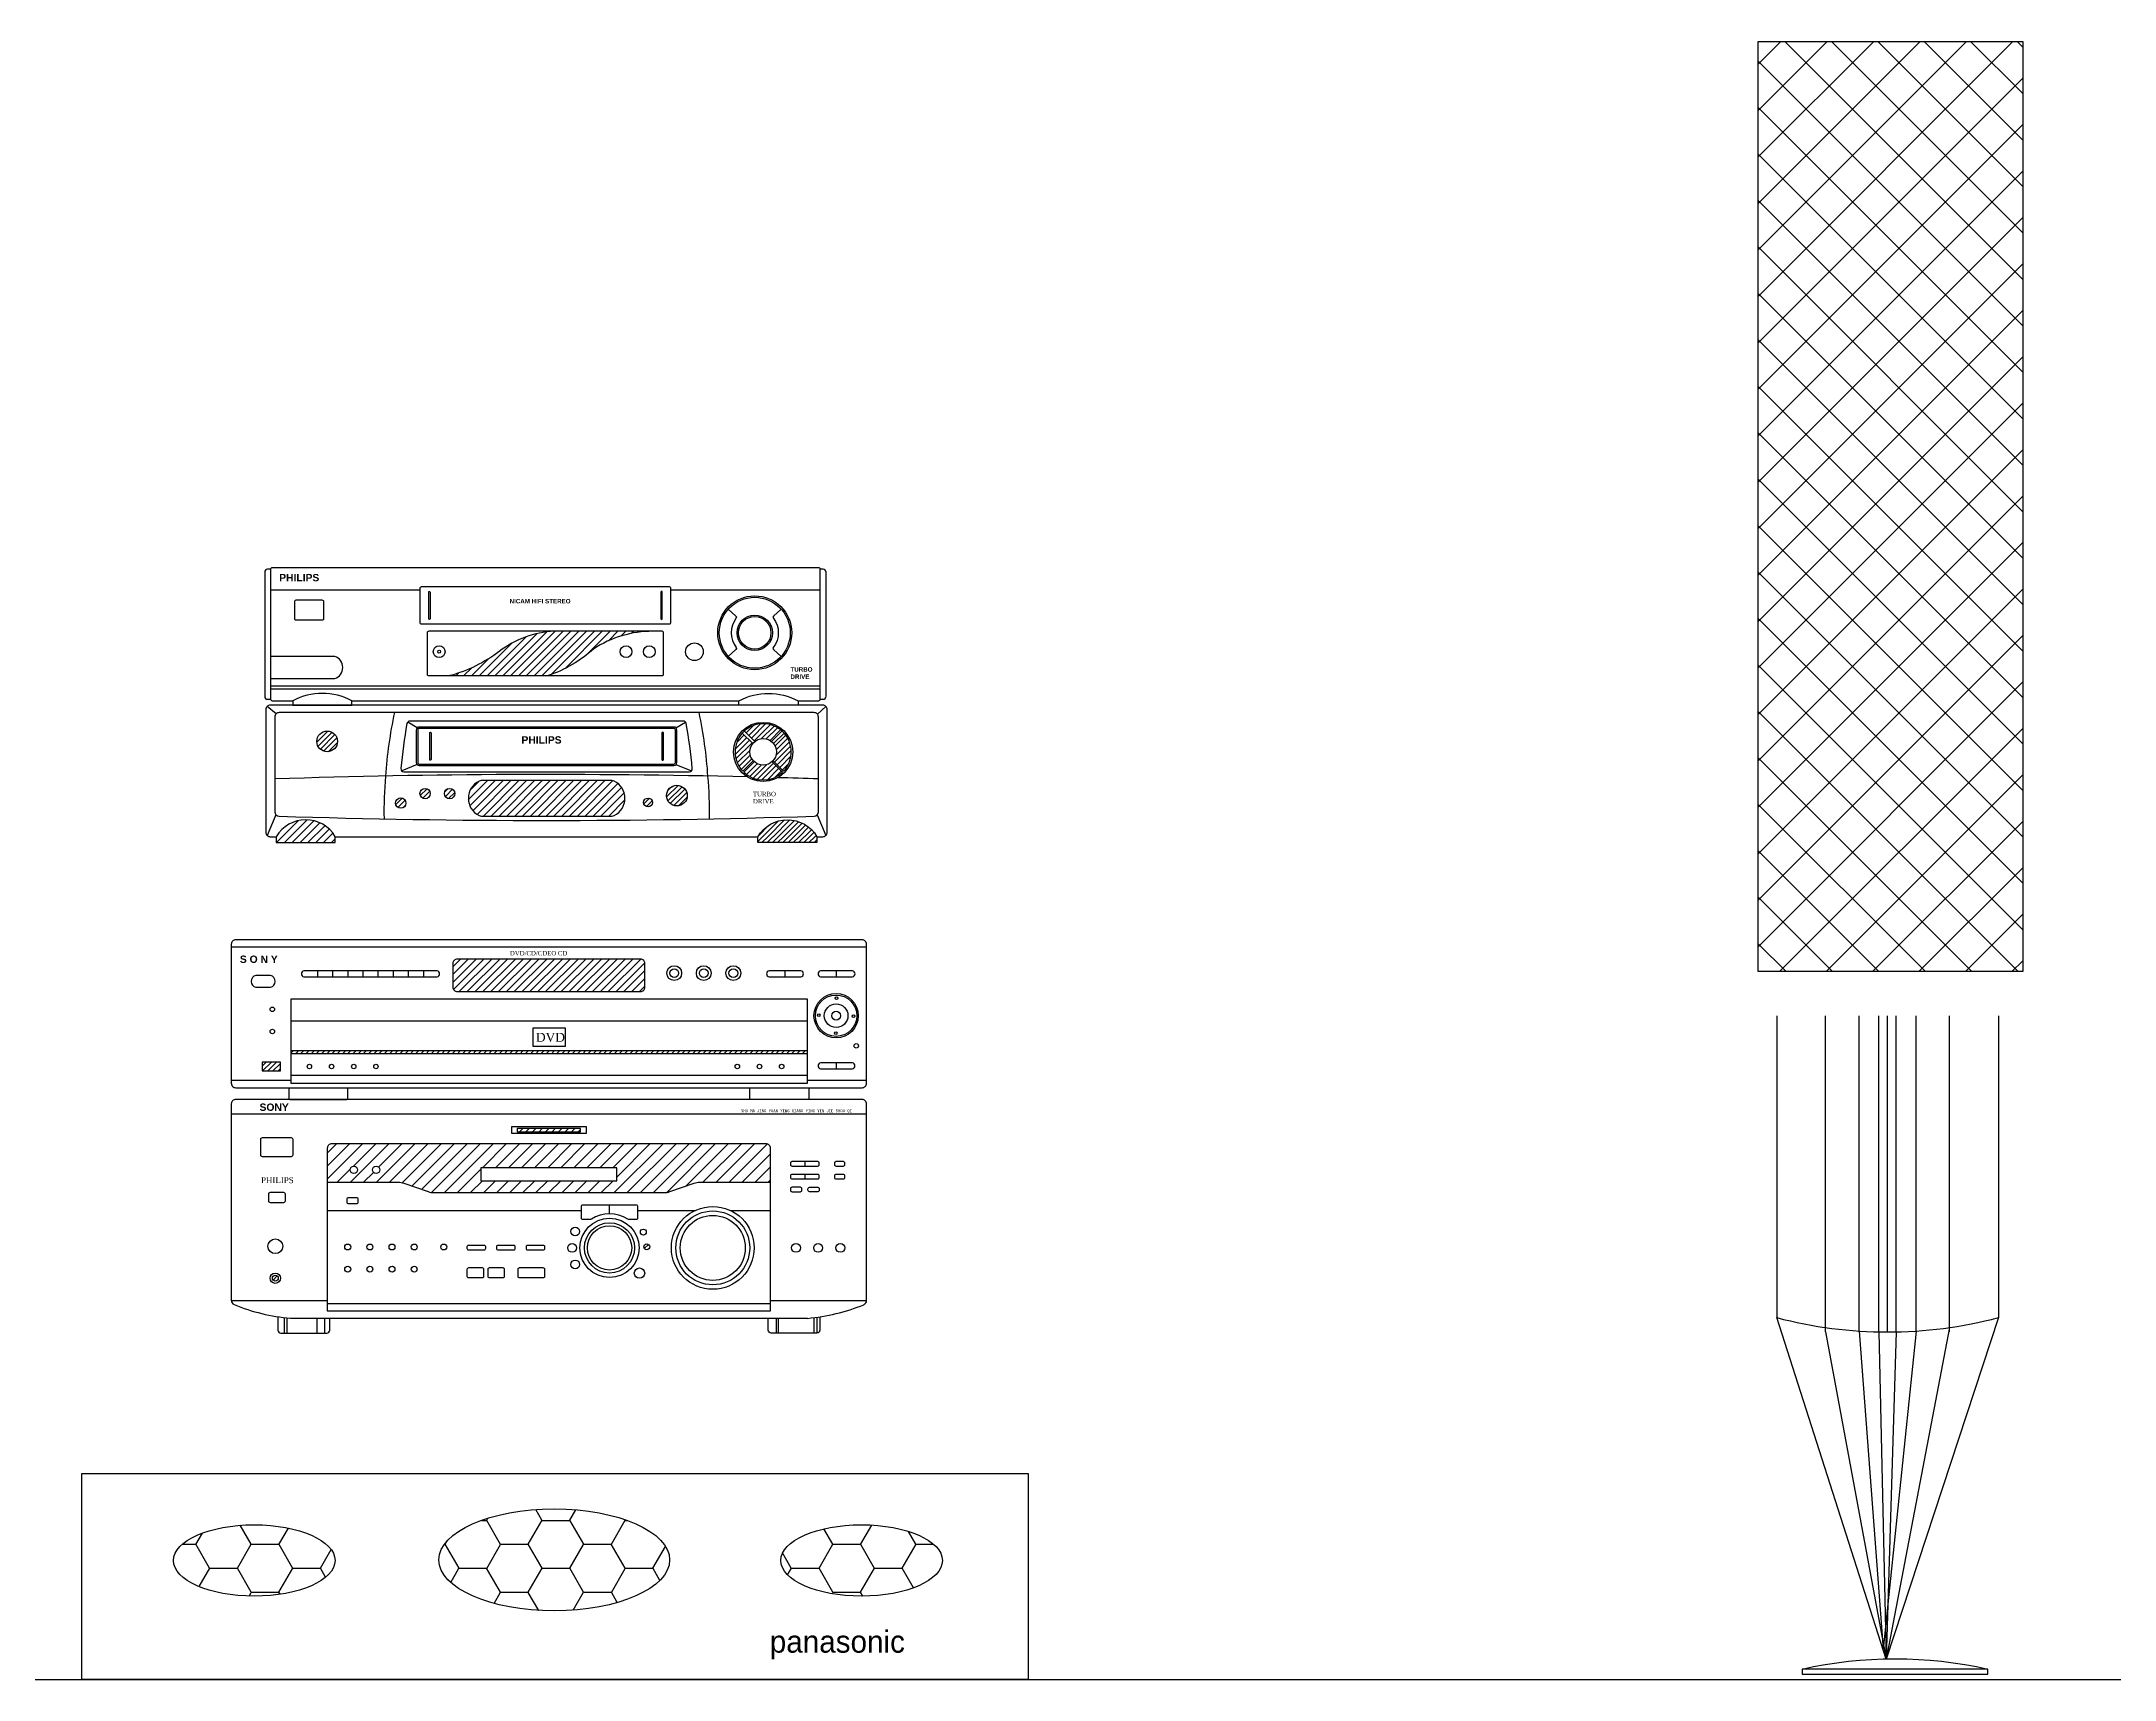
# Model space of a CAD drawing. Header units: inches. Extents: x 11.8 to 54.3, y 10.8 to 35.6.
# Drawn here: x 28.396 to 29.799, y 21.498 to 22.607 of the extents above; entities that cross this region are included whole.
import ezdxf

# ---------------------------------------------------------------- set-up
doc = ezdxf.new("R2010")
doc.units = ezdxf.units.IN
doc.header["$MEASUREMENT"] = 0
for name, color, linetype in [('02', 2, 'Continuous'), ('1', 1, 'Continuous'), ('8', 8, 'Continuous')]:
    doc.layers.add(name, color=color, linetype=linetype)
doc.styles.add('HT2', font='swisseb.ttf')
doc.styles.get("Standard").update_dxf_attribs({"font": 'arial.ttf'})
doc.styles.add('STYLE2', font='')
doc.styles.add('STYLE5', font='dutchi.ttf')
doc.styles.get('STYLE2').set_extended_font_data('SimHei')
pattern_1 = [(45, (-24.963189, 25.1894555), (-0.00176776695, 0.00176776695), [])]
pattern_2 = [(45, (-27.3031876, 24.629362), (-0.00220970869, 0.00220970869), [])]
pattern_3 = [(45, (20.8490345, 17.2512503), (-0.00176776695, 0.00176776695), [])]
pattern_4 = [(45, (-24.1214518, 25.0465572), (-0.00176776695, 0.00176776695), [])]
pattern_5 = [(45, (-24.1214518, 25.0465572), (-0.00265165043, 0.00265165043), [])]

msp = doc.modelspace()

# ---------------------------------------------------------------- hatches: boundary and pattern name
at = {"layer": '8'}
h = msp.add_hatch(dxfattribs=at)
h.set_pattern_fill('ANSI37', color=256, scale=0.007, angle=90, style=0)
h.set_pattern_definition([(45, (45.006855, 27.762747), (0.015715448, -0.015715448), []), (315, (45.006855, 27.762747), (-0.015715448, -0.015715448), [])])
h.paths.add_polyline_path([(29.7367, 21.9773), (29.5576, 21.9773), (29.5576, 22.6067), (29.7367, 22.6067)])
h = msp.add_hatch(dxfattribs=at)
h.set_pattern_fill('ANSI31,_O', color=256, scale=0.03)
h.set_pattern_definition([(45, (-24.1222173, 25.4562484), (-0.00265165043, 0.00265165043), [])])
h.paths.add_polyline_path([(28.7693, 22.1956, -0.146364), (28.8086, 22.2076), (28.7427, 22.2076, 0.1544), (28.7055, 22.194, -0.095406), (28.6722, 22.1776), (28.7386, 22.1776, 0.099337)])
h = msp.add_hatch(dxfattribs=at)
h.set_pattern_fill('ANSI31,_O', color=256, scale=0.02)
h.set_pattern_definition(pattern_3)
h.paths.add_polyline_path([(28.8714, 22.1401), (28.8785, 22.133, -0.350397), (28.8898, 22.133), (28.8968, 22.1401, 0.383694)])
h.paths.add_polyline_path([(28.8983, 22.1387), (28.8912, 22.1316, -0.170128), (28.8931, 22.126, -0.184505), (28.8908, 22.12), (28.8979, 22.1129, 0.391267)])
h.paths.add_polyline_path([(28.8781, 22.1192), (28.8711, 22.1122, 0.398879), (28.8972, 22.1122), (28.8901, 22.1192, -0.382015)])
h.paths.add_polyline_path([(28.8703, 22.1129), (28.8774, 22.12, -0.184505), (28.8751, 22.126, -0.170128), (28.8771, 22.1316), (28.87, 22.1387, 0.391267)])
h = msp.add_hatch(dxfattribs=at)
h.set_pattern_fill('ANSI31,_O', color=256, scale=0.02)
h.set_pattern_definition(pattern_4)
edge = h.paths.add_edge_path()
edge.add_arc((28.589, 22.1331), 0.007, 0, 360)
h = msp.add_hatch(dxfattribs=at)
h.set_pattern_fill('ANSI31,_O', color=256, scale=0.02)
h.set_pattern_definition(pattern_4)
edge = h.paths.add_edge_path()
edge.add_arc((28.6553, 22.0978), 0.0035, 0, 360)
h = msp.add_hatch(dxfattribs=at)
h.set_pattern_fill('ANSI31,_O', color=256, scale=0.02)
h.set_pattern_definition(pattern_4)
edge = h.paths.add_edge_path()
edge.add_arc((28.6719, 22.0978), 0.0035, 0, 360)
h = msp.add_hatch(dxfattribs=at)
h.set_pattern_fill('ANSI31,_O', color=256, scale=0.03)
h.set_pattern_definition(pattern_5)
edge = h.paths.add_edge_path()
edge.add_arc((28.6974, 22.0946), 0.0129, 115.9506, 244.0494)
edge.add_arc((28.6933, 22.0856), 0.003, 239.8673, 270)
edge.add_line((28.6933, 22.0826), (28.7817, 22.0826))
edge.add_arc((28.7817, 22.0856), 0.003, 270, 300.1327)
edge.add_arc((28.7776, 22.0946), 0.0129, 295.9506, 424.0494)
edge.add_arc((28.7817, 22.1036), 0.003, 59.8673, 90)
edge.add_line((28.7817, 22.1066), (28.6933, 22.1066))
edge.add_arc((28.6933, 22.1036), 0.003, 90, 120.1327)
h = msp.add_hatch(dxfattribs=at)
h.set_pattern_fill('ANSI31,_O', color=256, scale=0.02)
h.set_pattern_definition(pattern_3)
edge = h.paths.add_edge_path()
edge.add_arc((28.8257, 22.0964), 0.007, 0, 360)
h = msp.add_hatch(dxfattribs=at)
h.set_pattern_fill('ANSI31,_O', color=256, scale=0.02)
h.set_pattern_definition(pattern_4)
edge = h.paths.add_edge_path()
edge.add_arc((28.6388, 22.0914), 0.0035, 0, 360)
h = msp.add_hatch(dxfattribs=at)
h.set_pattern_fill('ANSI31,_O', color=256, scale=0.02)
h.set_pattern_definition(pattern_3)
edge = h.paths.add_edge_path()
edge.add_arc((28.8062, 22.0918), 0.003, 0, 360)
h = msp.add_hatch(dxfattribs=at)
h.set_pattern_fill('ANSI31,_O', color=256, scale=0.03)
h.set_pattern_definition(pattern_5)
edge = h.paths.add_edge_path()
edge.add_line((28.5545, 22.0646), (28.5945, 22.0646))
edge.add_line((28.5945, 22.0646), (28.5945, 22.0686))
edge.add_arc((28.5745, 22.0568), 0.0232, 30.3669, 149.6331)
edge.add_line((28.5545, 22.0686), (28.5545, 22.0646))
h = msp.add_hatch(dxfattribs=at)
h.set_pattern_fill('ANSI31,_O', color=256, scale=0.02)
h.set_pattern_definition(pattern_3)
edge = h.paths.add_edge_path()
edge.add_line((28.9205, 22.0646), (28.8805, 22.0646))
edge.add_line((28.8805, 22.0646), (28.8805, 22.0686))
edge.add_arc((28.9005, 22.0568), 0.0232, 30.3669, 149.6331, ccw=False)
edge.add_line((28.9205, 22.0686), (28.9205, 22.0646))
h = msp.add_hatch(dxfattribs=at)
h.set_pattern_fill('ANSI31,_O', color=256, scale=0.03)
h.set_pattern_definition([(45, (-24.963189, 25.1894555), (-0.00265165043, 0.00265165043), [])])
edge = h.paths.add_edge_path()
edge.add_line((28.6741, 21.9828), (28.6741, 21.9668))
edge.add_arc((28.6771, 21.9668), 0.003, 180, 270)
edge.add_line((28.6771, 21.9638), (28.8011, 21.9638))
edge.add_arc((28.8011, 21.9668), 0.003, 270, 360)
edge.add_line((28.8041, 21.9668), (28.8041, 21.9828))
edge.add_arc((28.8011, 21.9828), 0.003, 0, 90)
edge.add_line((28.8011, 21.9858), (28.6771, 21.9858))
edge.add_arc((28.6771, 21.9828), 0.003, 90, 180)
h = msp.add_hatch(dxfattribs=at)
h.set_pattern_fill('ANSI31,_O', color=256, scale=0.02)
h.set_pattern_definition(pattern_1)
h.paths.add_polyline_path([(28.5644, 21.9238), (28.5644, 21.9218), (28.9141, 21.9218), (28.9141, 21.9238)])
h = msp.add_hatch(dxfattribs=at)
h.set_pattern_fill('ANSI31,_O', color=256, scale=0.02)
h.set_pattern_definition(pattern_1)
h.paths.add_polyline_path([(28.545, 21.9101), (28.5574, 21.9101), (28.5574, 21.9161), (28.545, 21.9161)])
h = msp.add_hatch(dxfattribs=at)
h.set_pattern_fill('ANSI31,_O', color=256, scale=0.025)
h.set_pattern_definition(pattern_2)
h.paths.add_polyline_path([(28.7177, 21.869), (28.7605, 21.869), (28.7605, 21.8712), (28.7177, 21.8712)])
h = msp.add_hatch(dxfattribs=at)
h.set_pattern_fill('ANSI31,_O', color=256, scale=0.05)
h.set_pattern_definition([(45, (-34.937306, 20.2353496), (-0.0044194174, 0.0044194174), [])])
h.paths.add_polyline_path([(28.8172, 21.8278, 0.095415), (28.8209, 21.8285), (28.8373, 21.8341, -0.095415), (28.841, 21.8348), (28.8891, 21.8348), (28.8891, 21.8578, 0.414214), (28.8861, 21.8608), (28.5921, 21.8608, 0.414214), (28.5891, 21.8578), (28.5891, 21.8348), (28.6372, 21.8348, -0.095415), (28.6409, 21.8341), (28.6573, 21.8285, 0.095415), (28.661, 21.8278)])
h.paths.add_polyline_path([(28.785, 21.8358), (28.6931, 21.8358), (28.6931, 21.8446), (28.785, 21.8446)], flags=16)
h.paths.add_polyline_path([(28.6196, 21.8432, -1), (28.6246, 21.8432, -1)], flags=16)
h.paths.add_polyline_path([(28.6046, 21.8432, -1), (28.6096, 21.8432, -1)], flags=16)
h = msp.add_hatch(dxfattribs=at)
h.set_pattern_fill('ANSI31,_O', color=256, scale=0.025)
h.set_pattern_definition(pattern_2)
h.paths.add_polyline_path([(28.8073, 21.7911, 1), (28.8033, 21.7911, 1)])
h = msp.add_hatch(dxfattribs=at)
h.set_pattern_fill('ANSI31,_O', color=256, scale=0.025)
h.set_pattern_definition(pattern_2)
h.paths.add_polyline_path([(28.5519, 21.7699, 1), (28.5559, 21.7699, 1)])
h = msp.add_hatch(dxfattribs=at)
h.set_pattern_fill('HONEY', color=256, scale=0.15, style=0)
h.set_pattern_definition([(0, (-150.67493, -16.504476), (0.028125, 0.0162379763), [0.01875, -0.0375]), (120, (-150.67493, -16.504476), (-0.028125, 0.0162379764), [0.01875, -0.0375]), (60, (-150.67493, -16.504476), (6e-11, 0.0324759526), [-0.0375, 0.01875])])
edge = h.paths.add_edge_path()
edge.add_ellipse((28.7427, 21.5793), major_axis=(-0.0781, 0), ratio=0.441901, start_angle=0, end_angle=360)
edge = h.paths.add_edge_path()
edge.add_ellipse((28.5396, 21.5789), major_axis=(-0.0547, 0), ratio=0.441901, start_angle=0, end_angle=360)
edge = h.paths.add_edge_path()
edge.add_ellipse((28.9507, 21.5789), major_axis=(-0.0547, 0), ratio=0.441901, start_angle=0, end_angle=360)

# ---------------------------------------------------------------- linework, layer by layer
at = {"layer": '02'}
for p, q in [((28.5507, 22.2356), (28.6517, 22.2356)), ((28.8217, 22.2356), (28.9227, 22.2356)), ((28.5507, 22.1706), (28.9227, 22.1706)), ((28.5544, 22.1517), (28.5484, 22.1567)), ((28.5507, 22.1686), (28.9227, 22.1686)), ((28.9266, 22.1567), (28.9208, 22.1515)), ((28.6499, 22.1422), (28.6435, 22.1462)), ((28.8251, 22.1422), (28.8315, 22.1462)), ((28.87, 22.1387), (28.8771, 22.1316)), ((28.8714, 22.1401), (28.8785, 22.133)), ((28.8968, 22.1401), (28.8898, 22.133)), ((28.8983, 22.1387), (28.8912, 22.1316)), ((28.6499, 22.1174), (28.6395, 22.1132)), ((28.8251, 22.1174), (28.8356, 22.1132)), ((28.8774, 22.12), (28.8703, 22.1129)), ((28.8781, 22.1192), (28.8711, 22.1122)), ((28.8901, 22.1192), (28.8972, 22.1122)), ((28.8908, 22.12), (28.8979, 22.1129)), ((28.5543, 22.0834), (28.5484, 22.0694)), ((28.9207, 22.0834), (28.9266, 22.0694)), ((28.9541, 21.9938), (28.5241, 21.9938)), ((28.5827, 21.9738), (28.5827, 21.9779)), ((28.5929, 21.9738), (28.5929, 21.9779)), ((28.6032, 21.9738), (28.6032, 21.9779)), ((28.6134, 21.9738), (28.6134, 21.9779)), ((28.6236, 21.9738), (28.6236, 21.9779)), ((28.6339, 21.9738), (28.6339, 21.9779)), ((28.6441, 21.9738), (28.6441, 21.9779)), ((28.6544, 21.9738), (28.6544, 21.9779)), ((28.8989, 21.9738), (28.8989, 21.9779)), ((28.9337, 21.9738), (28.9337, 21.9779)), ((29.5702, 21.9473), (29.5702, 21.7432)), ((29.6032, 21.7335), (29.6032, 21.9473)), ((29.6259, 21.7335), (29.6259, 21.9473)), ((29.6393, 21.7335), (29.6393, 21.9473)), ((29.6452, 21.7335), (29.6452, 21.9473)), ((29.6511, 21.7335), (29.6511, 21.9473)), ((29.6645, 21.7335), (29.6645, 21.9473)), ((29.6872, 21.7335), (29.6872, 21.9473)), ((29.7202, 21.9473), (29.7202, 21.7432)), ((28.9141, 21.9438), (28.5644, 21.9438)), ((28.9141, 21.9238), (28.5644, 21.9238)), ((28.9141, 21.9218), (28.5644, 21.9218)), ((28.9141, 21.9071), (28.5644, 21.9071)), ((28.9337, 21.9116), (28.9337, 21.9156)), ((28.5241, 21.9038), (28.5644, 21.9038)), ((28.5644, 21.9018), (28.9141, 21.9018)), ((28.9141, 21.9038), (28.9541, 21.9038)), ((28.9541, 21.8808), (28.5241, 21.8808)), ((28.9123, 21.8488), (28.9123, 21.8458)), ((28.9123, 21.8401), (28.9123, 21.8371)), ((28.5891, 21.8158), (28.7611, 21.8158)), ((28.7801, 21.8134), (28.7801, 21.8195)), ((28.7991, 21.8158), (28.8382, 21.8158)), ((28.8618, 21.8158), (28.8891, 21.8158)), ((28.5241, 21.7548), (28.5891, 21.7548)), ((28.5891, 21.7528), (28.8891, 21.7528)), ((28.8891, 21.7548), (28.9541, 21.7548)), ((28.5599, 21.7432), (28.5599, 21.7328)), ((28.5617, 21.7431), (28.5617, 21.7328)), ((28.5821, 21.7428), (28.5821, 21.7328)), ((28.5872, 21.7428), (28.5872, 21.7328)), ((28.893, 21.7428), (28.893, 21.7328)), ((28.8943, 21.7428), (28.8943, 21.7328)), ((28.9184, 21.7432), (28.9184, 21.7328)), ((28.9204, 21.7435), (28.9204, 21.7328)), ((29.6872, 21.7365), (29.6442, 21.5122)), ((29.6032, 21.7335), (29.6442, 21.5122)), ((29.6259, 21.7341), (29.6421, 21.5189)), ((29.6393, 21.7336), (29.6442, 21.5122)), ((29.6645, 21.7341), (29.6421, 21.5189)), ((29.6511, 21.7336), (29.6442, 21.5122))]:
    msp.add_line(p, q, dxfattribs=at)
for points in [[(29.7367, 21.9773), (29.5576, 21.9773), (29.5576, 22.6067), (29.7367, 22.6067)], [(28.7281, 21.9269), (28.7504, 21.9269), (28.7504, 21.9391), (28.7281, 21.9391)], [(28.545, 21.9101), (28.5574, 21.9101), (28.5574, 21.9161), (28.545, 21.9161)], [(28.7137, 21.868), (28.7645, 21.868), (28.7645, 21.8722), (28.7137, 21.8722)], [(28.7177, 21.869), (28.7605, 21.869), (28.7605, 21.8712), (28.7177, 21.8712)], [(28.6931, 21.8358), (28.785, 21.8358), (28.785, 21.8446), (28.6931, 21.8446)], [(28.423, 21.6377), (29.0635, 21.6377), (29.0635, 21.4983), (28.423, 21.4983)], [(29.713, 21.5053), (29.5873, 21.5053), (29.5873, 21.5019), (29.713, 21.5019)]]:
    msp.add_lwpolyline(points, close=True, dxfattribs=at)
for points in [[(28.5507, 22.2496), (28.5487, 22.2496, 0.414214), (28.5467, 22.2476), (28.5467, 22.1636, 0.414214), (28.5487, 22.1616), (28.5507, 22.1616)], [(28.9077, 22.1606), (28.9217, 22.1606, 0.414214), (28.9227, 22.1616), (28.9227, 22.2496, 0.414214), (28.9217, 22.2506), (28.5517, 22.2506, 0.414214), (28.5507, 22.2496), (28.5507, 22.1616, 0.414214), (28.5517, 22.1606), (28.5657, 22.1606)], [(28.9227, 22.1616), (28.9247, 22.1616, 0.414214), (28.9267, 22.1636), (28.9267, 22.2476, 0.414214), (28.9247, 22.2496), (28.9227, 22.2496)], [(28.8605, 22.2226), (28.8657, 22.2179, -0.397078), (28.8659, 22.2166, 0.348408), (28.8659, 22.1967, -0.397078), (28.8657, 22.1953), (28.8605, 22.1906)], [(28.8963, 22.2226), (28.891, 22.2179, 0.397078), (28.8909, 22.2166, -0.348408), (28.8909, 22.1967, 0.397078), (28.891, 22.1953), (28.8963, 22.1906)], [(28.7427, 22.2076, 0.1544), (28.7055, 22.194, -0.095406), (28.6722, 22.1776, -0.097164)], [(28.8095, 22.2076, 0.149294), (28.7693, 22.1956, -0.099337), (28.7386, 22.1776, -0.097164)], [(28.5507, 22.1756), (28.5941, 22.1756, 0.730197), (28.5941, 22.1906), (28.5507, 22.1906)], [(28.9205, 22.0686), (28.9245, 22.0686, 0.414214), (28.9275, 22.0716), (28.9275, 22.1546, 0.414214), (28.9245, 22.1576), (28.5505, 22.1576, 0.414214), (28.5475, 22.1546), (28.5475, 22.0716, 0.414214), (28.5505, 22.0686), (28.5545, 22.0686)], [(28.6345, 22.1526, 0.035818), (28.6285, 22.1095, 0.02941), (28.6275, 22.0807)], [(28.8405, 22.1526, -0.035818), (28.8465, 22.1095, -0.02941), (28.8475, 22.0807)], [(28.9522, 21.752, 0.30526), (28.9541, 21.7548), (28.9541, 21.8878, 0.414214), (28.9511, 21.8908), (28.5271, 21.8908, 0.414214), (28.5241, 21.8878), (28.5241, 21.7548, 0.30526), (28.526, 21.752)], [(28.563, 21.8988), (28.563, 21.8918, 0.414214), (28.564, 21.8908), (28.602, 21.8908, 0.414214), (28.603, 21.8918), (28.603, 21.8988)], [(28.9151, 21.8988), (28.9151, 21.8918, -0.414214), (28.9141, 21.8908), (28.8761, 21.8908, -0.414214), (28.8751, 21.8918), (28.8751, 21.8988)], [(28.5891, 21.8348), (28.6372, 21.8348, -0.095415), (28.6409, 21.8341), (28.6573, 21.8285, 0.095415), (28.661, 21.8278), (28.8172, 21.8278, 0.095415), (28.8209, 21.8285), (28.8373, 21.8341, -0.095415), (28.841, 21.8348), (28.8891, 21.8348)], [(28.526, 21.752, 0.07431), (28.5641, 21.7428), (28.9141, 21.7428)], [(28.5557, 21.7438), (28.5557, 21.7348, 0.414214), (28.5577, 21.7328), (28.5887, 21.7328, 0.414214), (28.5907, 21.7348), (28.5907, 21.7428)], [(28.9225, 21.7438), (28.9225, 21.7348, -0.414214), (28.9205, 21.7328), (28.8895, 21.7328, -0.414214), (28.8875, 21.7348), (28.8875, 21.7428)]]:
    msp.add_lwpolyline(points, format="xyb", dxfattribs=at)
for points in [[(28.5678, 22.2153), (28.5857, 22.2153, 0.414214), (28.5867, 22.2163), (28.5867, 22.2276, 0.414214), (28.5857, 22.2286), (28.5678, 22.2286, 0.414214), (28.5668, 22.2276), (28.5668, 22.2163, 0.414214)], [(28.6527, 22.2126), (28.8207, 22.2126, 0.414214), (28.8217, 22.2136), (28.8217, 22.2366, 0.414214), (28.8207, 22.2376), (28.6527, 22.2376, 0.414214), (28.6517, 22.2366), (28.6517, 22.2136, 0.414214)], [(28.6577, 22.2341, -0.893923), (28.6587, 22.2341), (28.6587, 22.2161, -0.893923), (28.6577, 22.2161)], [(28.8158, 22.2341, 0.893923), (28.8148, 22.2341), (28.8148, 22.2161, 0.893923), (28.8158, 22.2161)], [(28.6577, 22.1776), (28.8157, 22.1776, 0.414214), (28.8167, 22.1786), (28.8167, 22.2066, 0.414214), (28.8157, 22.2076), (28.6577, 22.2076, 0.414214), (28.6567, 22.2066), (28.6567, 22.1786, 0.414214)], [(28.6057, 22.1576), (28.6057, 22.1606, 0.25), (28.5657, 22.1606), (28.5657, 22.1576)], [(28.8677, 22.1576), (28.8677, 22.1606, -0.25), (28.9077, 22.1606), (28.9077, 22.1576)], [(28.5565, 22.1526, 0.414214), (28.5535, 22.1496), (28.5535, 22.0855, 0.404892), (28.5564, 22.0825, 0.016055), (28.9186, 22.0825, 0.404892), (28.9215, 22.0855), (28.9215, 22.1496, 0.414214), (28.9185, 22.1526)], [(28.6389, 22.1148, 0.440307), (28.6409, 22.1126), (28.8341, 22.1126, 0.440307), (28.8361, 22.1148, 0.024298), (28.832, 22.1452, 0.360283), (28.83, 22.1468), (28.645, 22.1468, 0.360283), (28.643, 22.1452, 0.023812)], [(28.6513, 22.1168), (28.8237, 22.1168, 0.414214), (28.8257, 22.1188), (28.8257, 22.1408, 0.414214), (28.8237, 22.1428), (28.6513, 22.1428, 0.414214), (28.6493, 22.1408), (28.6493, 22.1188, 0.414214)], [(28.6513, 22.1178), (28.8237, 22.1178, 0.414214), (28.8247, 22.1188), (28.8247, 22.1408, 0.414214), (28.8237, 22.1418), (28.6513, 22.1418, 0.414214), (28.6503, 22.1408), (28.6503, 22.1188, 0.414214)], [(28.6584, 22.1388, -0.893923), (28.6594, 22.1388), (28.6594, 22.1208, -0.893923), (28.6584, 22.1208)], [(28.8166, 22.1388, 0.893923), (28.8156, 22.1388), (28.8156, 22.1208, 0.893923), (28.8166, 22.1208)], [(28.6918, 22.1062, 0.625469), (28.6918, 22.083, 0.132242), (28.6933, 22.0826), (28.7817, 22.0826, 0.132242), (28.7833, 22.083, 0.625469), (28.7833, 22.1062, 0.132242), (28.7817, 22.1066), (28.6933, 22.1066, 0.132242)], [(28.5545, 22.0646), (28.5945, 22.0646), (28.5945, 22.0686, 0.573089), (28.5545, 22.0686)], [(28.9205, 22.0646), (28.8805, 22.0646), (28.8805, 22.0686, -0.573089), (28.9205, 22.0686)], [(28.5241, 21.9018, 0.414214), (28.5271, 21.8988), (28.9511, 21.8988, 0.414214), (28.9541, 21.9018), (28.9541, 21.9958, 0.414214), (28.9511, 21.9988), (28.5271, 21.9988, 0.414214), (28.5241, 21.9958)], [(28.5407, 21.9667), (28.5506, 21.9667, 0.815139), (28.5506, 21.9747), (28.5407, 21.9747, 0.815139)], [(28.5732, 21.9738), (28.6634, 21.9738, 0.815139), (28.6634, 21.9779), (28.5732, 21.9779, 0.815139)], [(28.6741, 21.9828), (28.6741, 21.9668, 0.414214), (28.6771, 21.9638), (28.8011, 21.9638, 0.414214), (28.8041, 21.9668), (28.8041, 21.9828, 0.414214), (28.8011, 21.9858), (28.6771, 21.9858, 0.414214)], [(28.8881, 21.9738), (28.9097, 21.9738, 0.815139), (28.9097, 21.9779), (28.8881, 21.9779, 0.815139)], [(28.9229, 21.9738), (28.9446, 21.9738, 0.815139), (28.9446, 21.9779), (28.9229, 21.9779, 0.815139)], [(28.9229, 21.9116), (28.9446, 21.9116, 0.815139), (28.9446, 21.9156), (28.9229, 21.9156, 0.815139)], [(28.5449, 21.8523), (28.5649, 21.8523, 0.414214), (28.5659, 21.8533), (28.5659, 21.8638, 0.414214), (28.5649, 21.8648), (28.5449, 21.8648, 0.414214), (28.5439, 21.8638), (28.5439, 21.8533, 0.414214)], [(28.5891, 21.8578), (28.5891, 21.7478), (28.8891, 21.7478), (28.8891, 21.8578, 0.414214), (28.8861, 21.8608), (28.5921, 21.8608, 0.414214)], [(28.9036, 21.8458), (28.9211, 21.8458, 0.414214), (28.9221, 21.8468), (28.9221, 21.8478, 0.414214), (28.9211, 21.8488), (28.9036, 21.8488, 0.414214), (28.9026, 21.8478), (28.9026, 21.8468, 0.414214)], [(28.9334, 21.8458), (28.9384, 21.8458, 0.414214), (28.9394, 21.8468), (28.9394, 21.8478, 0.414214), (28.9384, 21.8488), (28.9334, 21.8488, 0.414214), (28.9324, 21.8478), (28.9324, 21.8468, 0.414214)], [(28.9036, 21.8371), (28.9211, 21.8371, 0.414214), (28.9221, 21.8381), (28.9221, 21.8391, 0.414214), (28.9211, 21.8401), (28.9036, 21.8401, 0.414214), (28.9026, 21.8391), (28.9026, 21.8381, 0.414214)], [(28.9334, 21.8371), (28.9384, 21.8371, 0.414214), (28.9394, 21.8381), (28.9394, 21.8391, 0.414214), (28.9384, 21.8401), (28.9334, 21.8401, 0.414214), (28.9324, 21.8391), (28.9324, 21.8381, 0.414214)], [(28.5503, 21.8212), (28.5597, 21.8212, 0.414214), (28.5607, 21.8222), (28.5607, 21.8268, 0.414214), (28.5597, 21.8278), (28.5503, 21.8278, 0.414214), (28.5493, 21.8268), (28.5493, 21.8222, 0.414214)], [(28.6033, 21.8204), (28.609, 21.8204, 0.414214), (28.61, 21.8214), (28.61, 21.8233, 0.414214), (28.609, 21.8243), (28.6033, 21.8243, 0.414214), (28.6023, 21.8233), (28.6023, 21.8214, 0.414214)], [(28.9036, 21.8284), (28.9093, 21.8284, 0.414214), (28.9103, 21.8294), (28.9103, 21.8304, 0.414214), (28.9093, 21.8314), (28.9036, 21.8314, 0.414214), (28.9026, 21.8304), (28.9026, 21.8294, 0.414214)], [(28.9211, 21.8284), (28.9154, 21.8284, -0.414214), (28.9144, 21.8294), (28.9144, 21.8304, -0.414214), (28.9154, 21.8314), (28.9211, 21.8314, -0.414214), (28.9221, 21.8304), (28.9221, 21.8294, -0.414214)], [(28.7621, 21.8095, -0.414214), (28.7611, 21.8105), (28.7611, 21.8185, -0.414214), (28.7621, 21.8195), (28.7981, 21.8195, -0.414214), (28.7991, 21.8185), (28.7991, 21.8105, -0.414214), (28.7981, 21.8095), (28.7935, 21.8095, -0.142157), (28.7925, 21.8098, 0.290178), (28.7678, 21.8098, -0.142157), (28.7668, 21.8095)], [(28.6846, 21.7891), (28.6953, 21.7891, 0.414214), (28.6963, 21.7901), (28.6963, 21.7911, 0.414214), (28.6953, 21.7921), (28.6846, 21.7921, 0.414214), (28.6836, 21.7911), (28.6836, 21.7901, 0.414214)], [(28.7046, 21.7891), (28.7153, 21.7891, 0.414214), (28.7163, 21.7901), (28.7163, 21.7911, 0.414214), (28.7153, 21.7921), (28.7046, 21.7921, 0.414214), (28.7036, 21.7911), (28.7036, 21.7901, 0.414214)], [(28.7246, 21.7891), (28.7353, 21.7891, 0.414214), (28.7363, 21.7901), (28.7363, 21.7911, 0.414214), (28.7353, 21.7921), (28.7246, 21.7921, 0.414214), (28.7236, 21.7911), (28.7236, 21.7901, 0.414214)], [(28.6846, 21.7703), (28.6941, 21.7703, 0.414214), (28.6951, 21.7713), (28.6951, 21.7758, 0.414214), (28.6941, 21.7768), (28.6846, 21.7768, 0.414214), (28.6836, 21.7758), (28.6836, 21.7713, 0.414214)], [(28.6987, 21.7703), (28.7081, 21.7703, 0.414214), (28.7091, 21.7713), (28.7091, 21.7758, 0.414214), (28.7081, 21.7768), (28.6987, 21.7768, 0.414214), (28.6977, 21.7758), (28.6977, 21.7713, 0.414214)], [(28.719, 21.7703), (28.7353, 21.7703, 0.414214), (28.7363, 21.7713), (28.7363, 21.7758, 0.414214), (28.7353, 21.7768), (28.719, 21.7768, 0.414214), (28.718, 21.7758), (28.718, 21.7713, 0.414214)]]:
    msp.add_lwpolyline(points, format="xyb", close=True, dxfattribs=at)
for points in [[(28.6057, 22.1606), (28.8677, 22.1606)], [(28.5945, 22.0686), (28.8805, 22.0686)], [(28.9141, 21.9018), (28.9141, 21.9588), (28.5644, 21.9588), (28.5644, 21.9018)], [(29.7202, 21.7432), (29.6442, 21.5122), (29.5702, 21.7432)]]:
    msp.add_lwpolyline(points, dxfattribs=at)
for centre, radius in [((28.8784, 22.2066), 0.025), ((28.8784, 22.2066), 0.024), ((28.8784, 22.2066), 0.012), ((28.8784, 22.2066), 0.011), ((28.8376, 22.1938), 0.006), ((28.6648, 22.1938), 0.004), ((28.6648, 22.1938), 0.001), ((28.7913, 22.1938), 0.004), ((28.807, 22.1938), 0.004), ((28.8841, 22.126), 0.02), ((28.589, 22.1331), 0.007), ((28.8841, 22.126), 0.009), ((28.6553, 22.0978), 0.0035), ((28.6719, 22.0978), 0.0035), ((28.8257, 22.0964), 0.007), ((28.6388, 22.0914), 0.0035), ((28.8062, 22.0918), 0.003), ((28.8239, 21.9763), 0.005), ((28.8239, 21.9763), 0.003), ((28.8439, 21.9763), 0.005), ((28.8439, 21.9763), 0.003), ((28.8639, 21.9763), 0.005), ((28.8639, 21.9763), 0.003), ((28.9335, 21.9475), 0.015), ((28.9335, 21.9475), 0.014), ((28.9338, 21.9593), 0.000894), ((28.5519, 21.9518), 0.0015), ((28.9217, 21.9478), 0.000894), ((28.9335, 21.9475), 0.008), ((28.9335, 21.9475), 0.003), ((28.9453, 21.9472), 0.000894), ((28.5519, 21.9368), 0.0015), ((28.9332, 21.9357), 0.000894), ((28.9471, 21.9271), 0.0015), ((28.577, 21.9131), 0.0015), ((28.592, 21.9131), 0.0015), ((28.607, 21.9131), 0.0015), ((28.622, 21.9131), 0.0015), ((28.8666, 21.9131), 0.0015), ((28.8816, 21.9131), 0.0015), ((28.8966, 21.9131), 0.0015), ((28.6071, 21.8432), 0.0025), ((28.6221, 21.8432), 0.0025), ((28.7801, 21.7904), 0.02), ((28.7801, 21.7904), 0.017), ((28.85, 21.7904), 0.028), ((28.85, 21.7904), 0.025), ((28.85, 21.7904), 0.022), ((28.5539, 21.7915), 0.005), ((28.6029, 21.791), 0.002), ((28.6179, 21.791), 0.002), ((28.6329, 21.791), 0.002), ((28.6479, 21.791), 0.002), ((28.6679, 21.791), 0.002), ((28.7548, 21.7904), 0.003), ((28.7569, 21.8015), 0.003), ((28.7801, 21.7904), 0.015), ((28.803, 21.8011), 0.002), ((28.8053, 21.7911), 0.002), ((28.9063, 21.7904), 0.003), ((28.9213, 21.7904), 0.003), ((28.9363, 21.7904), 0.003), ((28.6029, 21.776), 0.002), ((28.6179, 21.776), 0.002), ((28.6329, 21.776), 0.002), ((28.6479, 21.776), 0.002), ((28.7569, 21.7792), 0.003), ((28.5539, 21.7699), 0.0035), ((28.5539, 21.7699), 0.002), ((28.8004, 21.7733), 0.0035)]:
    msp.add_circle(centre, radius, dxfattribs=at)
for centre, radius, start, end in [((28.8841, 22.126), 0.019, 316.508, 223.492), ((28.7375, 16.4663), 5.6444, 88.6195, 91.8681), ((28.8841, 22.126), 0.019, 226.508, 313.492), ((28.7375, 16.4663), 5.6444, 88.1319, 88.4124), ((28.9023, 21.8749), 0.1327, 275.0991, 292.0986), ((29.6452, 22.0279), 0.2944, 255.2404, 284.7596), ((29.6502, 21.2263), 0.2859, 77.2971, 102.7029)]:
    msp.add_arc(centre, radius, start, end, dxfattribs=at)
for centre, major_axis in [((28.7427, 21.5793), (-0.0781, 0)), ((28.5396, 21.5789), (-0.0547, 0)), ((28.9507, 21.5789), (-0.0547, 0))]:
    msp.add_ellipse(centre, major_axis=major_axis, ratio=0.441901, dxfattribs=at)
at = {"layer": '1'}
msp.add_line((12.1152, 21.4983), (32.4414, 21.4983), dxfattribs=at)

# ---------------------------------------------------------------- texts
at = {"layer": '02'}
for s, height, style, p in [('PHILIPS', 0.005, 'HT2', (28.5565, 22.2414)), ('NICAM HIFI STEREO', 0.003, 'HT2', (28.7125, 22.2265)), ('TURBO', 0.003, 'HT2', (28.9026, 22.1803)), ('DRIVE', 0.003, 'HT2', (28.9026, 22.1754)), ('PHILIPS', 0.005, 'HT2', (28.7205, 22.1316)), ('TURBO', 0.003, 'STYLE5', (28.8772, 22.096)), ('DRIVE', 0.003, 'STYLE5', (28.8772, 22.0911)), ('S O N Y', 0.005, 'HT2', (28.5299, 21.9832)), ('DVD/CD/CDEO CD', 0.003, 'STYLE5', (28.7127, 21.9883)), ('DVD', 0.006, 'STYLE5', (28.7303, 21.9299)), ('SONY', 0.005, 'HT2', (28.5432, 21.8831)), (' SHU MA JING YUAN YING XIANG YING YIN JIE SHOU QI', 0.002, 'STYLE2', (28.8675, 21.8822)), ('PHILIPS', 0.004, 'STYLE5', (28.5442, 21.8342))]:
    msp.add_text(s, height=height, dxfattribs=dict(at, style=style)).set_placement(p)
at = {"layer": '02', "insert": (28.8886, 21.5315), "char_height": 0.015, "width": 0.2745, "attachment_point": 1}
msp.add_mtext('\\fCopperplate Gothic Light|b0|i0|c0|p34;panasonic', dxfattribs=at)

doc.saveas('drawing.dxf')
